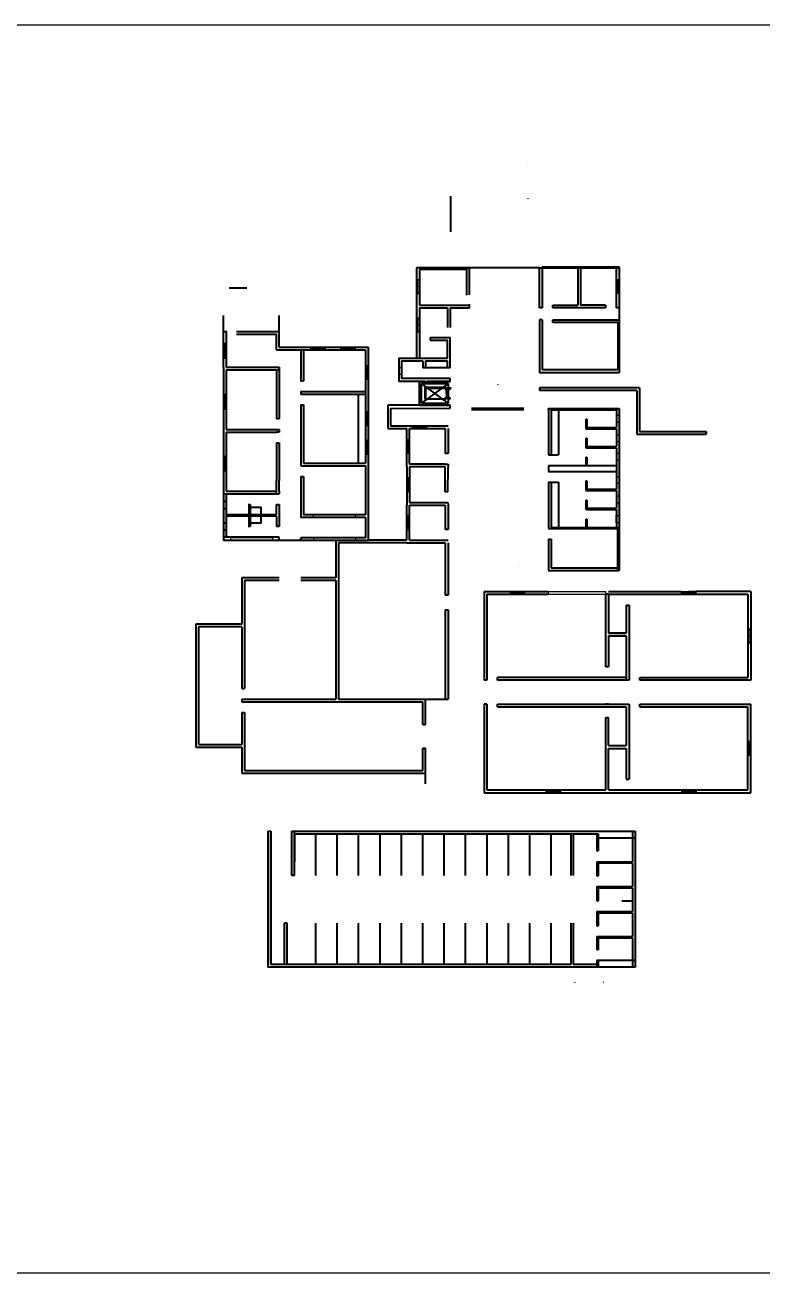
# Model space of a CAD drawing. Header units: metres. Extents: x -353 to 1688, y -477 to 135.
# Drawn here: x -46.7 to 15.3, y -305.9 to -200.9 of the extents above; entities that cross this region are included whole.
import ezdxf

# ---------------------------------------------------------------- set-up
doc = ezdxf.new("R2010")
doc.units = ezdxf.units.M
doc.header["$MEASUREMENT"] = 0
doc.layers.add('WALL', color=2, linetype='Continuous', lineweight=40)
doc.layers.add('WINDOW', color=10, linetype='Continuous')

msp = doc.modelspace()

# ---------------------------------------------------------------- linework, layer by layer
at = {"layer": 'Defpoints'}
msp.add_lwpolyline([(24.80282, -305.92207), (-49.44718, -305.92207), (-49.44718, -200.92207), (24.80282, -200.92207)], close=True, dxfattribs=at)
at = {"layer": 'WALL'}
for p, q in [((-4.37661, -212.51265), (-4.37661, -212.51265)), ((-10.86539, -215.31399), (-10.86539, -218.31399)), ((-4.37661, -215.49253), (-4.37661, -215.51265)), ((-13.72539, -221.359), (-13.72539, -224.719)), ((-3.3927, -221.359), (-13.72539, -221.359)), ((-9.49539, -221.48344), (-13.49539, -221.48344)), ((-13.49539, -221.48344), (-13.49539, -224.48344)), ((-9.49539, -223.6426), (-9.49539, -221.35344)), ((-9.26539, -223.63724), (-9.26539, -221.35344)), ((-3.39403, -224.71317), (-3.39403, -221.36952)), ((-3.3927, -221.359), (3.2973, -221.359)), ((-3.1627, -221.259), (-3.1627, -224.489)), ((-3.1627, -221.259), (3.2973, -221.259)), ((-0.1627, -221.359), (-0.1627, -224.489)), ((0.0673, -221.359), (0.0673, -224.489)), ((3.0673, -221.359), (3.0673, -224.719)), ((3.2973, -221.259), (3.2973, -230.179)), ((-27.98836, -223.06573), (-29.48151, -223.06573)), ((-13.49539, -224.48344), (-9.26539, -224.48344)), ((-9.26539, -224.719), (-9.26539, -224.40724)), ((-3.1634, -224.49004), (-3.1634, -224.72004)), ((-2.2634, -224.72004), (-2.2634, -224.49004)), ((-2.2634, -224.49004), (-0.1627, -224.49004)), ((2.1673, -224.489), (0.0673, -224.489)), ((2.1673, -224.489), (2.1673, -224.719)), ((-29.95937, -229.71565), (-29.95937, -225.36565)), ((-25.27925, -228.0306), (-25.27925, -225.36565)), ((-13.72539, -224.719), (-13.72539, -228.949)), ((-13.49539, -224.719), (-13.49539, -227.449)), ((-13.49539, -224.719), (-11.12441, -224.719)), ((-11.12441, -224.719), (-11.12441, -226.3727)), ((-10.89441, -224.719), (-9.26539, -224.719)), ((-10.89441, -224.719), (-10.89441, -226.3727)), ((-3.1634, -224.719), (-3.3927, -224.719)), ((-3.3927, -225.7197), (-3.3927, -230.179)), ((-3.16282, -225.7197), (-3.3927, -225.7197)), ((-3.16282, -225.7197), (-3.16282, -225.9497)), ((0.06632, -224.719), (-2.2634, -224.719)), ((-2.26282, -225.7197), (3.2973, -225.71897)), ((-2.26282, -225.9497), (-2.26282, -225.7197)), ((2.1673, -224.719), (0.06632, -224.719)), ((3.2973, -224.719), (3.0673, -224.719)), ((-29.95937, -226.71565), (-29.67937, -226.71565)), ((-29.72937, -226.71565), (-29.72937, -229.71565)), ((-28.87933, -226.71565), (-27.79273, -226.71565)), ((-27.79273, -226.71565), (-25.27925, -226.71565)), ((-3.16282, -225.9497), (-3.1627, -225.9497)), ((-3.1627, -225.949), (-3.1627, -229.949)), ((3.1973, -225.949), (-2.26282, -225.949)), ((3.1973, -225.949), (3.1973, -229.949)), ((-29.95937, -227.73065), (-29.72937, -227.73065)), ((-28.88395, -226.94565), (-27.79273, -226.94565)), ((-27.79273, -226.94565), (-25.50925, -226.94565)), ((-25.50925, -228.2606), (-25.50925, -226.94565)), ((-13.49539, -227.449), (-13.49539, -228.949)), ((-12.59539, -227.219), (-12.59539, -227.449)), ((-12.59539, -227.219), (-10.89441, -227.219)), ((-12.59539, -227.449), (-11.12441, -227.449)), ((-11.12441, -228.949), (-11.12441, -227.449)), ((-10.89441, -227.449), (-10.89441, -227.219)), ((-10.89441, -229.779), (-10.89441, -227.219)), ((-25.50925, -228.2606), (-18.03457, -228.2606)), ((-25.27925, -228.0306), (-23.47277, -228.0306)), ((-23.47277, -228.0306), (-17.80457, -228.0306)), ((-23.47277, -228.2606), (-23.47277, -230.91191)), ((-23.24277, -228.2606), (-23.24277, -230.8606)), ((-18.03457, -228.2606), (-18.03457, -237.77905)), ((-17.80457, -228.0306), (-17.80457, -244.29053)), ((-29.95937, -228.93065), (-29.72937, -228.93065)), ((-29.95937, -229.71565), (-29.95937, -244.01437)), ((-29.72937, -229.71565), (-27.79273, -229.71565)), ((-29.72937, -229.94565), (-25.27925, -229.94565)), ((-29.72937, -229.94565), (-29.72937, -234.94565)), ((-27.79273, -229.71565), (-25.27925, -229.71565)), ((-25.50925, -229.94565), (-25.50925, -234.04565)), ((-25.27925, -229.71565), (-25.27925, -234.04565)), ((-15.2127, -228.949), (-13.2127, -228.949)), ((-15.2127, -228.949), (-15.2127, -230.909)), ((-14.9827, -229.179), (-14.5427, -229.179)), ((-14.9827, -229.179), (-13.2127, -229.179)), ((-14.9827, -229.179), (-14.9827, -230.679)), ((-13.49539, -228.949), (-11.12441, -228.949)), ((-13.2127, -229.179), (-13.2127, -229.779)), ((-10.89441, -229.779), (-13.2127, -229.779)), ((-12.9827, -229.179), (-12.3127, -229.179)), ((-12.9827, -229.179), (-11.12441, -229.179)), ((-12.9827, -229.179), (-12.9827, -229.779)), ((-11.12441, -229.779), (-11.12441, -229.179)), ((3.1973, -229.949), (-3.1627, -229.949)), ((-23.47277, -230.8606), (-23.24277, -230.8606)), ((-13.0427, -230.909), (-15.2127, -230.909)), ((-12.0827, -230.679), (-14.9827, -230.679)), ((-13.4728, -230.91755, 0.00008), (-10.89366, -230.91755, 0.00008)), ((-13.4728, -232.91771, 0.00008), (-13.4728, -230.91755, 0.00008)), ((-10.89441, -230.679), (-12.98197, -230.679)), ((-10.89441, -230.909), (-12.8127, -230.909)), ((-10.89441, -230.909), (-10.89441, -230.679)), ((3.2973, -230.179), (-3.3927, -230.179)), ((-29.95817, -232.01377), (-29.72937, -232.01377)), ((-23.46435, -231.7606), (-18.03457, -231.7606)), ((-23.46434, -231.76187), (-23.46434, -231.9906)), ((-23.46434, -231.9906), (-18.03457, -231.9906)), ((-23.23127, -231.99625), (-23.23127, -231.9957)), ((-18.63457, -231.9906), (-18.63457, -237.77905)), ((-13.32242, -231.0905, 0.00008), (-11.06661, -231.0905, 0.00008)), ((-11.06661, -232.74476, 0.00008), (-13.32242, -231.0905, 0.00008)), ((-11.06661, -231.0905, 0.00008), (-13.32242, -232.74476, 0.00008)), ((-13.32242, -232.74476, 0.00008), (-13.32242, -231.0905, 0.00008)), ((-13.02164, -231.42887, 0.00008), (-13.02164, -232.40639, 0.00008)), ((-11.23955, -231.42887, 0.00008), (-13.02164, -231.42887, 0.00008)), ((-12.98405, -231.46647, 0.00008), (-12.98405, -232.36879, 0.00008)), ((-12.98405, -231.46647, 0.00008), (-11.27715, -231.46647, 0.00008)), ((-11.27715, -231.46647, 0.00008), (-11.27715, -231.61685, 0.00008)), ((-11.27715, -231.61685, 0.00008), (-11.20947, -231.61685, 0.00008)), ((-11.23955, -231.60934, 0.00008), (-11.23955, -231.42887, 0.00008)), ((-11.21699, -231.60934, 0.00008), (-11.23955, -231.60934, 0.00008)), ((-11.23203, -231.60182, 0.00008), (-11.23203, -231.57926, 0.00008)), ((-11.23203, -231.57926, 0.00008), (-11.17188, -231.57926, 0.00008)), ((-11.22451, -231.60182, 0.00008), (-11.23203, -231.60182, 0.00008)), ((-11.20195, -231.58678, 0.00008), (-11.22451, -231.58678, 0.00008)), ((-11.22451, -231.58678, 0.00008), (-11.22451, -231.60182, 0.00008)), ((-11.20947, -231.5943, 0.00008), (-11.21699, -231.5943, 0.00008)), ((-11.21699, -231.5943, 0.00008), (-11.21699, -231.60934, 0.00008)), ((-11.20947, -231.61685, 0.00008), (-11.20947, -231.5943, 0.00008)), ((-11.20195, -231.91387, 0.00008), (-11.20195, -231.58678, 0.00008)), ((-11.20195, -231.92139, 0.00008), (-11.20195, -232.24848, 0.00008)), ((-11.18692, -232.2936, 0.00008), (-11.18692, -231.54166, 0.00008)), ((-11.17188, -231.57926, 0.00008), (-11.17188, -231.91387, 0.00008)), ((-11.17188, -232.256, 0.00008), (-11.17188, -231.92139, 0.00008)), ((-11.08916, -231.57926, 0.00008), (-11.1418, -231.57926, 0.00008)), ((-11.1418, -231.57926, 0.00008), (-11.1418, -231.91231, 0.00008)), ((-11.1418, -232.256, 0.00008), (-11.1418, -231.92295, 0.00008)), ((-11.12676, -231.54166, 0.00008), (-11.12676, -232.2936, 0.00008)), ((-11.11172, -231.91231, 0.00008), (-11.11172, -231.58678, 0.00008)), ((-11.11172, -231.58678, 0.00008), (-11.08916, -231.58678, 0.00008)), ((-11.11172, -231.92295, 0.00008), (-11.11172, -232.24848, 0.00008)), ((-11.09668, -231.5943, 0.00008), (-11.1042, -231.5943, 0.00008)), ((-11.1042, -231.5943, 0.00008), (-11.1042, -231.60934, 0.00008)), ((-11.09668, -231.60934, 0.00008), (-11.09668, -231.5943, 0.00008)), ((-11.07412, -231.60934, 0.00008), (-11.09668, -231.60934, 0.00008)), ((-11.09668, -231.61685, 0.00008), (-11.07412, -231.61685, 0.00008)), ((-11.08916, -231.58678, 0.00008), (-11.08916, -231.60182, 0.00008)), ((-11.08916, -231.60182, 0.00008), (-11.08164, -231.60182, 0.00008)), ((-11.08916, -231.60182, 0.00008), (-11.08164, -231.60182, 0.00008)), ((-11.08164, -231.60182, 0.00008), (-11.08164, -231.58678, 0.00008)), ((-11.06661, -231.42887, 0.00008), (-11.07412, -231.42887, 0.00008)), ((-11.07412, -231.42887, 0.00008), (-11.07412, -231.60934, 0.00008)), ((-11.07412, -231.61685, 0.00008), (-11.07412, -232.2184, 0.00008)), ((-11.06661, -231.0905, 0.00008), (-11.06661, -231.45707, 0.00008)), ((-11.06661, -231.54166, 0.00008), (-11.06661, -231.42887, 0.00008)), ((-11.06661, -231.45707, 0.00008), (-10.89366, -231.45707, 0.00008)), ((-10.94139, -231.54166, 0.00008), (-11.06661, -231.54166, 0.00008)), ((-11.06661, -231.60934, 0.00008), (-11.06661, -231.54918, 0.00008)), ((-11.06661, -231.54918, 0.00008), (-10.93852, -231.54918, 0.00008)), ((-10.87461, -231.4819, 0.00008), (-10.94139, -231.54166, 0.00008)), ((-10.93852, -231.54918, 0.00008), (-10.86709, -231.48527, 0.00008)), ((-10.87124, -231.43477, 0.00008), (-10.87124, -231.51491, 0.00008)), ((-10.86327, -231.51848, 0.00008), (-10.86327, -231.43477, 0.00008)), ((-6.8727, -231.19881), (-6.8727, -231.179)), ((-3.3927, -231.449), (-3.3927, -231.679)), ((5.0273, -231.449), (-3.3927, -231.449)), ((4.7973, -231.679), (-3.3927, -231.679)), ((4.7973, -231.679), (4.7973, -233.479)), ((5.0273, -231.449), (5.0273, -233.479)), ((-23.47278, -232.8906), (-23.47277, -238.00905)), ((-23.46434, -232.8906), (-23.24278, -232.8906)), ((-23.46127, -232.8957), (-23.36126, -232.8957)), ((-23.24278, -232.8906), (-23.24277, -237.77905)), ((-23.24278, -232.8957), (-23.23127, -232.8957)), ((-13.0427, -232.909), (-16.1427, -232.909)), ((-16.1427, -232.909), (-16.1427, -234.869)), ((-13.4728, -232.91771, 0.00008), (-10.89366, -232.91771, 0.00008)), ((-13.32242, -232.74476, 0.00008), (-11.06661, -232.74476, 0.00008)), ((-11.23955, -232.40639, 0.00008), (-13.02164, -232.40639, 0.00008)), ((-12.98405, -232.36879, 0.00008), (-11.27715, -232.36879, 0.00008)), ((-10.89441, -232.909), (-12.8127, -232.909)), ((-11.27715, -232.36879, 0.00008), (-11.27715, -232.2184, 0.00008)), ((-11.27715, -232.2184, 0.00008), (-11.20947, -232.2184, 0.00008)), ((-11.21699, -232.22592, 0.00008), (-11.23955, -232.22592, 0.00008)), ((-11.23955, -232.22592, 0.00008), (-11.23955, -232.40639, 0.00008)), ((-11.22451, -232.23344, 0.00008), (-11.23203, -232.23344, 0.00008)), ((-11.23203, -232.23344, 0.00008), (-11.23203, -232.256, 0.00008)), ((-11.23203, -232.256, 0.00008), (-11.17188, -232.256, 0.00008)), ((-11.22451, -232.24848, 0.00008), (-11.22451, -232.23344, 0.00008)), ((-11.20195, -232.24848, 0.00008), (-11.22451, -232.24848, 0.00008)), ((-11.21699, -232.24096, 0.00008), (-11.21699, -232.22592, 0.00008)), ((-11.20947, -232.24096, 0.00008), (-11.21699, -232.24096, 0.00008)), ((-11.20947, -232.2184, 0.00008), (-11.20947, -232.24096, 0.00008)), ((-11.08916, -232.256, 0.00008), (-11.1418, -232.256, 0.00008)), ((-11.11172, -232.24848, 0.00008), (-11.08916, -232.24848, 0.00008)), ((-11.1042, -232.24096, 0.00008), (-11.1042, -232.22592, 0.00008)), ((-11.09668, -232.24096, 0.00008), (-11.1042, -232.24096, 0.00008)), ((-11.09668, -232.2184, 0.00008), (-11.07412, -232.2184, 0.00008)), ((-11.09668, -232.22592, 0.00008), (-11.09668, -232.24096, 0.00008)), ((-11.07412, -232.22592, 0.00008), (-11.09668, -232.22592, 0.00008)), ((-11.08916, -232.23344, 0.00008), (-11.08164, -232.23344, 0.00008)), ((-11.08916, -232.24848, 0.00008), (-11.08916, -232.23344, 0.00008)), ((-11.08916, -232.23344, 0.00008), (-11.08164, -232.23344, 0.00008)), ((-11.08164, -232.23344, 0.00008), (-11.08164, -232.24848, 0.00008)), ((-11.07412, -232.40639, 0.00008), (-11.07412, -232.22592, 0.00008)), ((-11.06661, -232.40639, 0.00008), (-11.07412, -232.40639, 0.00008)), ((-11.06661, -232.22592, 0.00008), (-11.06661, -232.28608, 0.00008)), ((-11.06661, -232.28608, 0.00008), (-10.93852, -232.28608, 0.00008)), ((-11.06661, -232.2936, 0.00008), (-11.06661, -232.40639, 0.00008)), ((-10.94139, -232.2936, 0.00008), (-11.06661, -232.2936, 0.00008)), ((-11.06661, -232.37819, 0.00008), (-11.06661, -232.74476, 0.00008)), ((-11.06661, -232.37819, 0.00008), (-10.89366, -232.37819, 0.00008)), ((-10.87461, -232.35336, 0.00008), (-10.94139, -232.2936, 0.00008)), ((-10.93852, -232.28608, 0.00008), (-10.86709, -232.34999, 0.00008)), ((-10.89441, -233.159), (-10.89441, -232.909)), ((-29.95817, -233.21377), (-29.72817, -233.21377)), ((-25.27925, -234.04565), (-25.50925, -234.04565)), ((-15.91573, -233.179), (-10.89441, -233.15822)), ((-15.9127, -233.179), (-15.9127, -234.639)), ((-4.70017, -233.18714), (-9.10017, -233.18714)), ((-4.70017, -233.28714), (-9.10017, -233.28714)), ((-2.63302, -233.18714), (3.29698, -233.18714)), ((-2.63302, -233.28714), (-2.63302, -233.18714)), ((-2.63302, -233.28714), (-2.63302, -237.08714)), ((-2.40302, -233.28714), (0.49698, -233.28714)), ((-2.40302, -233.28714), (-2.40302, -237.08714)), ((-1.80302, -233.28714), (-1.80302, -237.08714)), ((0.49698, -233.28714), (3.09698, -233.28714)), ((0.49698, -234.08714), (0.59698, -234.08714)), ((0.49698, -234.08714), (0.49698, -234.88714)), ((0.59698, -234.08714), (0.59698, -234.78714)), ((3.09698, -233.28714), (3.09698, -234.78714)), ((3.29698, -233.18714), (3.29698, -238.77066)), ((4.7973, -233.479), (4.7973, -235.35193)), ((5.0273, -233.479), (5.0273, -235.12193)), ((-29.72937, -234.94565), (-25.50925, -234.94565)), ((-29.72937, -235.17565), (-25.50925, -235.17565)), ((-29.72937, -235.17565), (-29.72937, -240.13346)), ((-25.50925, -234.94565), (-25.27925, -234.94565)), ((-25.27827, -235.17596), (-25.50827, -235.17596)), ((-25.27925, -234.94565), (-25.27925, -235.17596)), ((-18.03457, -235.12862), (-18.03457, -237.77905)), ((-16.1427, -234.869), (-14.5427, -234.869)), ((-15.9127, -234.639), (-11.0827, -234.639)), ((-14.5427, -238.099), (-14.5427, -234.869)), ((-14.3127, -234.869), (-11.3127, -234.869)), ((-14.3127, -237.869), (-14.3127, -234.869)), ((-11.3127, -234.869), (-11.31248, -236.96919)), ((-11.0827, -234.869), (-11.0827, -236.96919)), ((0.49698, -234.88714), (3.09698, -234.88714)), ((0.59698, -234.78714), (3.09698, -234.78714)), ((3.09698, -234.88714), (3.09698, -236.38714)), ((5.0273, -235.12193), (10.6273, -235.12193)), ((10.6273, -235.12193), (10.6273, -235.35193)), ((-25.50827, -236.07596), (-25.50871, -239.23391)), ((-25.50827, -236.07596), (-25.27827, -236.07596)), ((-25.27925, -236.07596), (-25.27925, -239.23391)), ((0.49698, -235.68714), (0.59698, -235.68714)), ((0.49698, -235.68714), (0.49698, -236.48714)), ((0.59698, -235.68714), (0.59698, -236.38714)), ((4.7973, -235.35193), (10.6273, -235.35193)), ((-29.95937, -237.21596), (-29.72937, -237.21596)), ((-11.08248, -236.96919), (-11.31248, -236.96919)), ((-2.63302, -237.08714), (-1.80302, -237.08714)), ((0.49698, -236.48714), (3.09698, -236.48714)), ((0.49698, -237.28714), (0.59698, -237.28714)), ((0.49698, -237.28714), (0.49698, -237.98714)), ((0.59698, -236.38714), (3.09698, -236.38714)), ((0.59698, -237.28714), (0.59698, -237.98714)), ((3.09698, -236.48714), (3.09698, -238.77066)), ((-23.47277, -238.00905), (-18.03457, -238.00905)), ((-23.24277, -237.77905), (-18.03457, -237.77905)), ((-23.24277, -238.0096), (-23.24277, -238.00905)), ((-18.03457, -237.98206), (-18.03457, -242.14277)), ((-14.5427, -238.099), (-14.5427, -241.329)), ((-11.3127, -237.869), (-14.3127, -237.869)), ((-11.3127, -238.099), (-14.3127, -238.099)), ((-14.3127, -238.099), (-14.3127, -241.099)), ((-11.3127, -240.19911), (-11.3127, -238.099)), ((-11.31248, -237.86919), (-11.08248, -237.86919)), ((-11.08579, -240.19911), (-11.0827, -238.099)), ((-11.0827, -237.86919), (-11.0827, -238.099)), ((-2.63302, -237.98714), (3.09698, -237.98714)), ((-2.63302, -237.98714), (-2.63302, -238.48714)), ((-29.95937, -238.41596), (-29.72937, -238.41596)), ((-25.50939, -240.36346), (-25.50871, -239.23391)), ((-25.27925, -240.13391), (-25.27925, -239.23391)), ((-23.47277, -238.90905), (-23.47277, -242.37277)), ((-23.47277, -238.90905), (-23.24277, -238.90905)), ((-23.47277, -238.90905), (-23.37277, -238.90905)), ((-23.24277, -238.90905), (-23.24277, -242.14277)), ((-2.63302, -238.48714), (3.09698, -238.48714)), ((-2.63302, -239.38714), (-1.80302, -239.38714)), ((-2.63302, -239.38714), (-2.63302, -243.28714)), ((-2.40302, -239.38714), (-2.40302, -243.18714)), ((-2.40302, -239.38714), (-2.40302, -243.18714)), ((-1.80302, -239.38714), (-1.80302, -243.18714)), ((0.49698, -239.28714), (0.59698, -239.28714)), ((0.49698, -239.28714), (0.49698, -240.08714)), ((0.59698, -239.28714), (0.59698, -239.98714)), ((3.09698, -238.48714), (3.09698, -239.98714)), ((3.29698, -238.48714), (3.29698, -241.83)), ((-29.95937, -240.36346), (-25.27925, -240.36346)), ((-29.72937, -240.13346), (-25.50925, -240.13346)), ((-29.72937, -240.36346), (-29.72937, -244.01437)), ((-25.27925, -240.13391), (-25.27925, -240.36346)), ((-11.08579, -240.19911), (-11.31579, -240.19911)), ((0.49698, -240.08714), (3.09698, -240.08714)), ((0.59698, -239.98714), (3.09698, -239.98714)), ((3.09698, -240.08714), (3.09698, -241.58714)), ((-29.95937, -240.99237), (-29.72937, -240.99237)), ((-27.82937, -241.2172), (-27.82937, -243.16428)), ((-27.82937, -241.26346), (-27.72937, -241.26346)), ((-27.82937, -241.26346), (-27.72937, -241.26346)), ((-27.72937, -241.26346), (-27.72937, -242.11437)), ((-27.72885, -241.49797), (-26.80124, -241.49797)), ((-26.80124, -242.11437), (-26.80124, -241.49797)), ((-25.51045, -242.11437), (-25.50994, -241.26346)), ((-25.50994, -241.26346), (-25.27925, -241.26346)), ((-25.27925, -241.26346), (-25.27925, -242.26437)), ((-14.5427, -244.26017), (-14.5427, -241.329)), ((-14.3127, -241.099), (-11.3127, -241.099)), ((-14.3127, -241.329), (-11.3127, -241.329)), ((-14.3127, -244.26017), (-14.3127, -241.329)), ((-11.31579, -241.099), (-11.31579, -241.09911)), ((-11.31579, -241.09911), (-11.08579, -241.09911)), ((-11.3127, -241.329), (-11.3127, -243.35965)), ((-11.08579, -241.09911), (-11.0827, -241.329)), ((-11.0827, -241.329), (-11.08367, -243.35965)), ((0.49698, -240.88714), (0.49698, -241.68714)), ((0.49698, -240.88814), (0.59698, -240.88814)), ((0.59698, -240.88714), (0.59698, -241.58714)), ((-29.95937, -241.59237), (-29.72937, -241.59237)), ((-29.72937, -242.11437), (-27.82937, -242.11437)), ((-29.72937, -242.21437), (-27.82937, -242.21437)), ((-27.72937, -242.11437), (-27.72937, -243.11437)), ((-27.72937, -242.11437), (-25.51045, -242.11437)), ((-27.72937, -242.21437), (-25.51051, -242.21437)), ((-26.80136, -242.8291), (-26.80136, -242.21437)), ((-25.51054, -242.26437), (-25.51051, -242.21437)), ((-25.51054, -242.26437), (-25.51054, -243.11437)), ((-25.27925, -242.16437), (-25.27925, -242.26437)), ((-25.27925, -242.26437), (-25.27925, -243.11437)), ((-18.03457, -242.37277), (-23.47277, -242.37277)), ((-18.03457, -242.14277), (-23.24277, -242.14277)), ((-18.03457, -242.37161), (-18.03457, -244.06053)), ((0.59698, -241.68714), (0.49698, -241.68714)), ((0.49698, -242.48714), (0.59698, -242.48714)), ((0.49698, -242.48714), (0.49698, -243.18714)), ((0.59698, -241.58714), (3.09698, -241.58714)), ((0.59698, -241.68714), (3.09698, -241.68714)), ((0.59698, -242.48714), (0.59698, -243.18714)), ((3.06698, -242.1511), (3.06698, -242.80352)), ((3.09698, -241.68714), (3.09698, -241.83)), ((3.09698, -241.83), (3.09698, -241.68714)), ((3.09698, -241.68714), (3.09698, -243.18714)), ((3.29698, -241.58714), (3.29698, -246.82165)), ((-29.95937, -242.80541), (-29.72937, -242.80541)), ((-29.95937, -243.40541), (-29.72892, -243.40541)), ((-27.72937, -243.11437), (-27.82937, -243.11437)), ((-27.72027, -243.11437), (-27.82937, -243.11437)), ((-26.80136, -242.8291), (-27.72937, -242.8291)), ((-25.27925, -243.11437), (-25.51054, -243.11437)), ((-11.08367, -243.35965), (-11.31367, -243.35965)), ((-2.63302, -243.28714), (3.29698, -243.28714)), ((-2.40302, -243.18714), (0.49698, -243.18714)), ((0.59698, -243.18714), (3.29698, -243.18714)), ((3.16698, -243.28714), (3.16698, -246.82165)), ((3.16698, -243.28714), (3.16698, -246.82165)), ((-29.95937, -244.01437), (-29.95937, -244.29053)), ((-25.27925, -244.01437), (-29.95937, -244.01437)), ((-25.27925, -244.29053), (-29.95937, -244.29053)), ((-25.27925, -244.29053), (-25.27925, -244.01437)), ((-23.47277, -244.29053), (-25.27925, -244.29053)), ((-18.03457, -244.06053), (-23.47277, -244.06053)), ((-23.47277, -244.29053), (-23.47277, -244.06053)), ((-23.47277, -244.06053), (-23.47277, -244.29053)), ((-17.80457, -244.29053), (-23.47277, -244.29053)), ((-20.51534, -244.29357), (-20.51534, -247.44307)), ((-20.28534, -244.49017), (-20.28534, -257.6315)), ((-14.5427, -244.49017), (-20.28534, -244.49017)), ((-14.5427, -244.26017), (-17.80457, -244.26017)), ((-14.5427, -244.49017), (-11.3127, -244.49017)), ((-14.3127, -244.26017), (-11.3127, -244.26017)), ((-11.31367, -244.25965), (-11.08367, -244.25965)), ((-11.3127, -244.49017), (-11.3127, -248.90408)), ((-11.0827, -244.49017), (-11.0827, -248.90408)), ((-2.63302, -244.18714), (-2.40302, -244.18714)), ((-2.63302, -244.18714), (-2.63302, -246.82165)), ((-2.40302, -244.18714), (-2.40302, -246.59165)), ((-5.07192, -246.60745), (-5.07192, -246.59165)), ((-2.6627, -246.59165), (-2.63302, -246.59165)), ((-2.40302, -246.59165), (3.16698, -246.59165)), ((3.29698, -246.59165), (3.2973, -246.59165)), ((-25.27925, -247.44307), (-28.42658, -247.44307)), ((-28.42658, -247.44307), (-28.42658, -251.3226)), ((-25.27925, -247.67307), (-28.19658, -247.67307)), ((-28.19658, -247.67307), (-28.19658, -256.7315)), ((-20.51534, -247.44307), (-23.47277, -247.44307)), ((-20.51534, -247.67307), (-23.47277, -247.67307)), ((-20.51534, -247.67307), (-23.47277, -247.67307)), ((-20.51534, -247.67307), (-20.51534, -248.78698)), ((-20.51534, -247.67307), (-20.51534, -257.6315)), ((-2.6627, -246.82165), (3.2973, -246.82165)), ((-8.05192, -248.59165), (-8.05192, -256.05165)), ((-8.05192, -248.59165), (-2.6627, -248.59165)), ((-7.82192, -248.82165), (-2.6627, -248.82165)), ((-7.82192, -248.82165), (-7.82192, -255.82165)), ((2.17808, -254.92165), (2.17808, -248.82165)), ((2.40808, -248.82165), (2.17808, -248.82165)), ((2.40808, -248.59165), (4.13808, -248.59165)), ((2.40808, -248.82165), (3.90808, -248.82165)), ((2.40808, -248.82165), (14.13808, -248.82165)), ((2.40808, -248.82165), (2.40808, -252.09165)), ((4.13808, -248.59165), (8.54389, -248.59165)), ((14.38469, -248.59165), (9.74389, -248.59074)), ((14.13808, -248.82165), (14.13808, -255.82165)), ((14.36808, -248.59165), (14.36808, -256.05165)), ((-11.0827, -248.90408), (-11.3127, -248.90408)), ((3.90808, -249.72165), (4.13808, -249.72165)), ((3.90808, -249.72165), (3.90808, -252.09165)), ((4.13808, -249.72165), (4.13808, -255.82165)), ((-11.3127, -250.12165), (-11.3127, -257.6315)), ((-11.3127, -250.12165), (-11.0827, -250.12165)), ((-11.0827, -250.12165), (-11.0827, -256.05165)), ((-28.42658, -251.3226), (-32.28685, -251.3226)), ((-32.28685, -251.3226), (-32.28685, -261.67473)), ((-28.42658, -251.5526), (-32.05685, -251.5526)), ((-32.05685, -251.5526), (-32.05685, -261.44473)), ((-28.42658, -251.5526), (-28.42658, -256.7315)), ((3.90808, -252.09165), (2.40808, -252.09165)), ((2.40808, -252.32165), (2.40808, -254.92165)), ((2.40808, -252.32165), (3.90808, -252.32165)), ((3.90808, -252.32165), (2.40808, -252.32165)), ((3.90808, -252.32165), (3.90808, -256.05165)), ((2.40808, -254.92165), (2.17808, -254.92165)), ((-11.0827, -256.05165), (-11.0827, -257.6315)), ((-7.82192, -256.05165), (-8.05192, -256.05165)), ((-7.82192, -255.82165), (-7.82192, -256.05165)), ((3.90808, -255.82165), (-6.92192, -255.82165)), ((-6.92192, -256.05165), (-6.92192, -255.82165)), ((3.90808, -256.05165), (-6.92192, -256.05165)), ((4.13808, -256.05165), (3.90808, -256.05165)), ((4.138, -255.82174), (4.138, -256.05174)), ((5.038, -255.82174), (14.13808, -255.82165)), ((5.038, -256.05174), (5.038, -255.82174)), ((14.36808, -256.05165), (5.038, -256.05165)), ((-28.42658, -256.7315), (-28.19658, -256.7315)), ((-28.42658, -257.6315), (-20.51534, -257.6315)), ((-28.42407, -257.6315), (-28.42407, -257.8615)), ((-28.42407, -257.8615), (-13.19407, -257.8615)), ((-20.28534, -257.6315), (-12.96407, -257.6315)), ((-13.19407, -259.7615), (-13.19407, -257.8615)), ((-12.96407, -259.7615), (-12.96407, -257.6315)), ((-12.96407, -257.6315), (-11.0827, -257.6315)), ((-8.05192, -258.05165), (-8.05192, -265.51165)), ((-7.82186, -258.05236), (-8.05192, -258.05236)), ((-7.82192, -258.28165), (-7.82192, -265.28165)), ((-7.82186, -258.05236), (-7.82186, -258.28236)), ((-6.92186, -258.05165), (3.90492, -258.05165)), ((-6.92186, -258.05165), (2.17808, -258.05165)), ((-6.92186, -258.28236), (-6.92186, -258.05236)), ((-6.92186, -258.28165), (2.17808, -258.28165)), ((-6.92186, -258.28165), (3.90492, -258.28165)), ((2.40808, -258.05165), (2.17808, -258.05165)), ((3.90492, -258.05373), (4.13492, -258.05373)), ((3.90492, -258.28165), (3.90492, -261.55373)), ((3.90808, -258.05277), (3.90808, -258.05373)), ((4.13492, -258.05373), (4.13492, -264.38165)), ((4.138, -258.05294), (4.138, -258.28294)), ((4.138, -258.28294), (4.13808, -258.28294)), ((4.13808, -258.28165), (4.13808, -261.55165)), ((5.038, -258.05294), (14.36808, -258.05165)), ((5.038, -258.28294), (5.038, -258.05294)), ((5.038, -258.28165), (14.13808, -258.28165)), ((14.13808, -265.28165), (14.13808, -258.28165)), ((14.36808, -265.51165), (14.36808, -258.05165)), ((-28.42407, -258.7615), (-28.19407, -258.7615)), ((-28.42407, -258.7615), (-28.42407, -261.44473)), ((-28.19407, -258.7615), (-28.19407, -263.64513)), ((2.17808, -259.18165), (2.40808, -259.18165)), ((2.17808, -265.28165), (2.17808, -259.18165)), ((2.40808, -261.55165), (2.40808, -259.18165)), ((-28.19658, -259.7615), (-28.19407, -259.7615)), ((-13.19407, -259.7615), (-12.96407, -259.7615)), ((-32.05685, -261.44473), (-28.42407, -261.44473)), ((-28.19658, -260.7615), (-28.19407, -260.7615)), ((-32.28685, -261.67473), (-28.42407, -261.67473)), ((-28.42407, -261.67473), (-28.42407, -263.87513)), ((-13.19407, -261.7615), (-12.96407, -261.7615)), ((-13.19407, -263.64513), (-13.19407, -261.7615)), ((-12.96407, -264.77513), (-12.96407, -261.7615)), ((2.40808, -261.55165), (3.90492, -261.55165)), ((2.40808, -265.28165), (2.40808, -261.78165)), ((2.40808, -261.78165), (3.90492, -261.78165)), ((3.90808, -261.55373), (3.90492, -261.55373)), ((3.90492, -261.78165), (3.90492, -264.38165)), ((4.13492, -261.55165), (4.13808, -261.55165)), ((-28.42407, -263.87513), (-12.96407, -263.87513)), ((-28.19407, -263.64513), (-13.19407, -263.64513)), ((3.90492, -264.15165), (3.90808, -264.15165)), ((3.90492, -264.38165), (4.13492, -264.38165)), ((-8.05192, -265.51165), (2.17808, -265.51165)), ((-7.82192, -265.28165), (2.17808, -265.28165)), ((-1.62192, -265.51165), (14.36808, -265.51165)), ((2.40808, -265.28165), (14.13808, -265.28165)), ((2.40808, -265.28165), (3.90808, -265.28165)), ((2.40808, -265.51165), (3.90808, -265.51165)), ((-26.224, -268.74253), (-25.994, -268.74253)), ((-26.224, -268.74253), (-26.224, -280.20253)), ((-25.994, -268.74253), (-25.994, -279.97253)), ((-24.23091, -268.7357), (-0.37091, -268.7357)), ((-24.23091, -272.49021), (-24.23091, -268.7357)), ((-24.00091, -272.49021), (-24.00091, -268.7357)), ((-0.37091, -268.7357), (1.42909, -268.7357)), ((1.42909, -268.7357), (4.65909, -268.7357)), ((4.42909, -268.7357), (4.42909, -271.3157)), ((4.65909, -268.7357), (4.65909, -280.20253)), ((-25.994, -279.97253), (-25.994, -268.97253)), ((-24.00091, -268.9657), (-24.00091, -271.33593)), ((-24.00091, -268.9657), (-0.764, -268.9657)), ((-22.20091, -272.49021), (-22.20091, -268.9657)), ((-20.40091, -272.49021), (-20.40091, -268.9657)), ((-18.60091, -272.49021), (-18.60091, -268.9657)), ((-16.80091, -272.49021), (-16.80091, -268.9657)), ((-16.80091, -272.49021), (-16.80091, -268.9657)), ((-15.00091, -272.49021), (-15.00091, -268.9657)), ((-13.50091, -268.9657), (-13.50091, -268.9657)), ((-13.50091, -268.9657), (-13.50091, -268.9657)), ((-13.50091, -268.9657), (-13.50091, -268.9657)), ((-13.50091, -268.9657), (-13.50091, -268.9657)), ((-13.20091, -272.49021), (-13.20091, -268.9657)), ((-11.40091, -272.49021), (-11.40091, -268.9657)), ((-9.60091, -272.49021), (-9.60091, -268.9657)), ((-7.80091, -272.49021), (-7.80091, -268.9657)), ((-7.794, -268.97253), (-5.764, -268.97253)), ((-6.00091, -272.49021), (-6.00091, -268.9657)), ((-4.20091, -272.49021), (-4.20091, -268.9657)), ((-2.40091, -272.49021), (-2.40091, -268.9657)), ((-0.764, -268.9657), (-0.764, -272.49021)), ((-0.764, -268.9657), (1.52909, -268.9657)), ((-0.564, -268.9657), (-0.564, -272.49021)), ((1.42909, -268.9657), (1.42909, -270.4157)), ((1.42909, -269.3157), (4.65909, -269.3157)), ((1.52909, -268.9657), (1.52909, -270.4157)), ((1.42909, -270.4157), (1.52909, -270.4157)), ((1.42909, -271.3157), (4.42909, -271.3157)), ((1.42909, -271.3157), (1.42909, -272.5157)), ((1.42909, -271.4157), (4.42909, -271.4157)), ((1.52909, -271.3157), (1.52909, -272.5157)), ((4.42909, -271.4157), (4.42909, -273.4157)), ((-24.00091, -272.49021), (-24.23091, -272.49021)), ((-24.00091, -272.49021), (-24.00091, -272.49021)), ((1.42909, -272.5157), (1.52909, -272.5157)), ((1.42909, -273.4157), (4.42909, -273.4157)), ((1.42909, -273.4157), (1.42909, -274.6157)), ((1.42909, -273.5157), (4.42909, -273.5157)), ((1.52909, -273.4157), (1.52909, -274.6157)), ((4.42909, -273.5157), (4.42909, -275.5157)), ((1.42909, -274.6157), (1.52909, -274.6157)), ((3.52107, -274.6157), (4.42909, -274.6157)), ((1.42909, -275.5157), (4.42909, -275.5157)), ((1.42909, -275.5157), (1.42909, -276.7157)), ((1.42909, -275.6157), (4.42909, -275.6157)), ((1.52909, -275.5157), (1.52909, -276.7157)), ((4.42909, -275.6157), (4.42909, -277.6157)), ((-24.83091, -279.9657), (-24.83091, -276.49021)), ((-24.60091, -276.49021), (-24.83091, -276.49021)), ((-24.60091, -279.9657), (-24.60091, -276.49021)), ((-22.20091, -279.9657), (-22.20091, -276.49021)), ((-20.40091, -279.9657), (-20.40091, -276.49021)), ((-18.60091, -279.9657), (-18.60091, -276.49021)), ((-16.80091, -279.9657), (-16.80091, -276.49021)), ((-15.00091, -279.9657), (-15.00091, -276.49021)), ((-13.20091, -279.9657), (-13.20091, -276.49021)), ((-11.40091, -279.9657), (-11.40091, -276.49021)), ((-9.60091, -279.9657), (-9.60091, -276.49021)), ((-7.80091, -279.9657), (-7.80091, -276.49021)), ((-6.00091, -279.9657), (-6.00091, -276.49021)), ((-4.20091, -279.9657), (-4.20091, -276.49021)), ((-2.40091, -279.9657), (-2.40091, -276.49021)), ((-0.764, -276.49021), (-0.764, -279.9657)), ((-0.564, -276.49021), (-0.564, -279.9657)), ((1.42909, -276.7157), (1.52909, -276.7157)), ((1.42909, -277.6157), (4.42909, -277.6157)), ((1.42909, -277.6157), (1.42909, -278.72253)), ((1.42909, -277.7157), (4.42909, -277.7157)), ((1.52909, -277.6157), (1.52909, -278.72253)), ((4.42909, -277.7157), (4.42909, -280.20253)), ((1.52909, -278.72253), (1.42909, -278.72253)), ((4.65909, -280.20253), (-26.224, -280.20253)), ((-2.40091, -279.9657), (-25.994, -279.9657)), ((-0.994, -279.97253), (-4.494, -279.97253)), ((-0.764, -279.9657), (-0.994, -279.9657)), ((1.52909, -279.9657), (-0.564, -279.9657)), ((4.65909, -279.62253), (1.42909, -279.62253)), ((1.42909, -279.62253), (1.42909, -280.20253)), ((1.52909, -279.62253), (1.52909, -280.20253)), ((-0.43558, -281.46036), (-0.43558, -281.46719)), ((1.98751, -281.46719), (1.96624, -281.46719))]:
    msp.add_line(p, q, dxfattribs=at)
at = {"layer": 'WINDOW'}
for p, q in [((-13.72539, -223.53274), (-13.72539, -222.33274)), ((-13.72539, -222.33274), (-13.49539, -222.33274)), ((-13.72539, -222.38274), (-13.49539, -222.38274)), ((-13.61039, -223.48274), (-13.61039, -222.38274)), ((-13.49539, -222.33274), (-13.49539, -223.53274)), ((3.0673, -223.524), (3.0673, -222.324)), ((3.0673, -222.324), (3.2973, -222.324)), ((3.0673, -222.374), (3.2973, -222.374)), ((3.1823, -223.474), (3.1823, -222.374)), ((3.2973, -222.324), (3.2973, -223.524)), ((-13.49539, -222.93274), (-13.72539, -222.93274)), ((-13.49539, -223.48274), (-13.72539, -223.48274)), ((-13.49539, -223.53274), (-13.72539, -223.53274)), ((-13.49539, -223.53274), (-13.49539, -222.93274)), ((-0.1627, -222.924), (-0.1627, -222.924)), ((3.2973, -222.924), (3.0673, -222.924)), ((3.2973, -223.474), (3.0673, -223.474)), ((3.2973, -223.524), (3.0673, -223.524)), ((3.2973, -223.524), (3.2973, -222.924)), ((-13.72539, -226.76069), (-13.72539, -225.56069)), ((-13.72539, -225.56069), (-13.49539, -225.56069)), ((-13.72539, -225.61069), (-13.49539, -225.61069)), ((-13.61039, -226.71069), (-13.61039, -225.61069)), ((-13.49539, -225.56069), (-13.49539, -226.76069)), ((-13.49539, -226.16069), (-13.72539, -226.16069)), ((-13.49539, -226.71069), (-13.72539, -226.71069)), ((-13.49539, -226.76069), (-13.72539, -226.76069)), ((-13.49539, -226.76069), (-13.49539, -226.16069)), ((-29.95937, -228.93065), (-29.95937, -227.73065)), ((-29.95937, -227.73065), (-29.72937, -227.73065)), ((-29.95937, -227.78065), (-29.72937, -227.78065)), ((-29.84437, -228.88065), (-29.84437, -227.78065)), ((-29.72937, -227.73065), (-29.72937, -228.93065)), ((-11.23708, -227.219), (-11.23708, -227.21994)), ((-29.72937, -228.33065), (-29.95937, -228.33065)), ((-29.72937, -228.88065), (-29.95937, -228.88065)), ((-29.72937, -228.93065), (-29.72937, -228.33065)), ((-22.61321, -228.2606), (-22.61321, -228.0306)), ((-22.61321, -228.0306), (-21.41321, -228.0306)), ((-21.41321, -228.2606), (-22.61321, -228.2606)), ((-22.56321, -228.2606), (-22.56321, -228.0306)), ((-21.46321, -228.1456), (-22.56321, -228.1456)), ((-22.01321, -228.0306), (-22.01321, -228.2606)), ((-21.46321, -228.0306), (-21.46321, -228.2606)), ((-21.41321, -228.0306), (-21.41321, -228.2606)), ((-20.08915, -228.2606), (-20.08915, -228.0306)), ((-20.08915, -228.0306), (-18.88915, -228.0306)), ((-18.88915, -228.2606), (-20.08915, -228.2606)), ((-20.03915, -228.2606), (-20.03915, -228.0306)), ((-18.93915, -228.1456), (-20.03915, -228.1456)), ((-19.48915, -228.0306), (-19.48915, -228.2606)), ((-18.93915, -228.0306), (-18.93915, -228.2606)), ((-18.88915, -228.0306), (-18.88915, -228.2606)), ((-29.72937, -228.93065), (-29.95937, -228.93065)), ((-18.03457, -230.7606), (-18.03457, -229.5606)), ((-18.03457, -229.5606), (-17.80457, -229.5606)), ((-18.03457, -229.6106), (-17.80457, -229.6106)), ((-17.91957, -230.7106), (-17.91957, -229.6106)), ((-17.80457, -229.5606), (-17.80457, -230.7606)), ((-15.20771, -230.33253, 0.00011), (-15.20771, -229.73253, 0.00011)), ((-15.20771, -229.73253, 0.00011), (-14.97771, -229.73253, 0.00011)), ((-14.97771, -229.73253, 0.00011), (-14.97771, -230.33253, 0.00011)), ((-17.80457, -230.1606), (-18.03457, -230.1606)), ((-17.80457, -230.7106), (-18.03457, -230.7106)), ((-17.80457, -230.7606), (-18.03457, -230.7606)), ((-17.80457, -230.7606), (-17.80457, -230.1606)), ((-14.97771, -230.33253, 0.00011), (-15.20771, -230.33253, 0.00011)), ((-29.95817, -233.21377), (-29.95817, -232.01377)), ((-29.95817, -232.01377), (-29.72817, -232.01377)), ((-29.72817, -232.01377), (-29.72817, -233.21377)), ((-29.95817, -232.06377), (-29.72817, -232.06377)), ((-29.72817, -232.61377), (-29.95817, -232.61377)), ((-29.84317, -233.16377), (-29.84317, -232.06377)), ((-29.72817, -233.21377), (-29.72817, -232.61377)), ((-29.72817, -233.16377), (-29.95817, -233.16377)), ((-29.72817, -233.21377), (-29.95817, -233.21377)), ((-18.03354, -234.65331), (-18.03354, -233.45331)), ((-18.03354, -233.45331), (-17.80354, -233.45331)), ((-18.03354, -233.50331), (-17.80354, -233.50331)), ((-17.70276, -234.05331), (-18.03354, -234.05331)), ((-17.91854, -234.60331), (-17.91854, -233.50331)), ((-17.80354, -233.45331), (-17.80354, -234.65331)), ((-17.80354, -234.65331), (-17.80354, -234.05331)), ((3.09435, -234.36282), (3.09435, -233.76282)), ((3.09435, -233.76282), (3.32435, -233.76282)), ((3.32435, -233.76282), (3.32435, -234.36282)), ((-17.80354, -234.60331), (-18.03354, -234.60331)), ((-17.80354, -234.65331), (-18.03354, -234.65331)), ((-14.0977, -234.869), (-14.0977, -234.639)), ((-14.0977, -234.639), (-12.8977, -234.639)), ((-12.8977, -234.869), (-14.0977, -234.869)), ((-14.0477, -234.869), (-14.0477, -234.639)), ((-12.9477, -234.754), (-14.0477, -234.754)), ((-12.8977, -234.639), (-13.4977, -234.639)), ((-13.4977, -234.639), (-13.4977, -234.869)), ((-12.9477, -234.639), (-12.9477, -234.869)), ((-12.8977, -234.639), (-12.8977, -234.869)), ((3.32435, -234.36282), (3.09435, -234.36282)), ((-18.03457, -237.04539), (-18.03457, -235.84539)), ((-18.03457, -235.84539), (-17.80457, -235.84539)), ((-18.03457, -235.89539), (-17.80457, -235.89539)), ((-17.91957, -236.99539), (-17.91957, -235.89539)), ((-17.80457, -235.84539), (-17.80457, -237.04539)), ((-14.54635, -236.969), (-14.54635, -235.769)), ((-14.54635, -235.769), (-14.31635, -235.769)), ((-14.54635, -235.769), (-14.54635, -236.369)), ((-14.54635, -235.819), (-14.31635, -235.819)), ((-14.43135, -235.819), (-14.43135, -236.919)), ((-14.31635, -235.769), (-14.31635, -236.969)), ((3.09187, -235.99667), (3.09187, -235.39667)), ((3.09187, -235.39667), (3.32187, -235.39667)), ((3.32187, -235.99667), (3.09187, -235.99667)), ((3.32187, -235.39667), (3.32187, -235.99667)), ((-29.95937, -238.41596), (-29.95937, -237.21596)), ((-29.95937, -237.21596), (-29.72937, -237.21596)), ((-29.95937, -237.26596), (-29.72937, -237.26596)), ((-29.84437, -238.36596), (-29.84437, -237.26596)), ((-29.72937, -237.21596), (-29.72937, -238.41596)), ((-17.80457, -236.44539), (-18.03457, -236.44539)), ((-17.80457, -236.99539), (-18.03457, -236.99539)), ((-17.80457, -237.04539), (-18.03457, -237.04539)), ((-17.80457, -237.04539), (-17.80457, -236.44539)), ((-14.54635, -236.369), (-14.31635, -236.369)), ((-14.31635, -236.919), (-14.54635, -236.919)), ((-14.31635, -236.969), (-14.54635, -236.969)), ((3.08311, -237.53685), (3.08311, -236.93685)), ((3.08311, -236.93685), (3.31311, -236.93685)), ((3.31311, -236.93685), (3.31311, -237.53685)), ((-29.72937, -237.81596), (-29.95937, -237.81596)), ((-29.72937, -238.41596), (-29.72937, -237.81596)), ((3.31311, -237.53685), (3.08311, -237.53685)), ((-29.72937, -238.36596), (-29.95937, -238.36596)), ((-29.72937, -238.41596), (-29.95937, -238.41596)), ((-14.54936, -240.20087), (-14.54936, -239.00087)), ((-14.54936, -239.00087), (-14.31936, -239.00087)), ((-14.54936, -239.00087), (-14.54936, -239.60087)), ((-14.54936, -239.05087), (-14.31936, -239.05087)), ((-14.43436, -239.05087), (-14.43436, -240.15087)), ((-14.31936, -239.00087), (-14.31936, -240.20087)), ((3.07718, -239.501), (3.07718, -238.901)), ((3.07718, -238.901), (3.30718, -238.901)), ((3.30718, -238.901), (3.30718, -239.501)), ((-14.54936, -239.60087), (-14.31936, -239.60087)), ((-14.31936, -240.15087), (-14.54936, -240.15087)), ((-14.31936, -240.20087), (-14.54936, -240.20087)), ((3.30718, -239.501), (3.07718, -239.501)), ((-29.96201, -241.59237), (-29.96201, -240.99237)), ((-29.96201, -240.99237), (-29.73201, -240.99237)), ((-29.73201, -240.99237), (-29.73201, -241.59237)), ((3.08536, -241.14568), (3.08536, -240.54568)), ((3.08536, -240.54568), (3.31536, -240.54568)), ((3.31536, -241.14568), (3.08536, -241.14568)), ((3.31536, -240.54568), (3.31536, -241.14568)), ((-29.73201, -241.59237), (-29.96201, -241.59237)), ((-22.38867, -242.37277), (-22.38867, -242.14277)), ((-22.38867, -242.14277), (-18.88867, -242.14277)), ((-22.38867, -242.37277), (-18.88867, -242.37277)), ((-18.88867, -242.14277), (-18.88867, -242.37277)), ((-14.5427, -243.39459), (-14.5427, -242.19459)), ((-14.5427, -242.19459), (-14.3127, -242.19459)), ((-14.5427, -242.19459), (-14.5427, -242.79459)), ((-14.5427, -242.24459), (-14.3127, -242.24459)), ((-14.4277, -242.24459), (-14.4277, -243.34459)), ((-14.3127, -242.19459), (-14.3127, -243.39459)), ((3.07705, -242.80352), (3.07705, -242.20352)), ((3.07705, -242.20352), (3.30705, -242.20352)), ((3.30705, -242.20352), (3.30705, -242.80352)), ((-29.96784, -243.40541), (-29.96784, -242.80541)), ((-29.96784, -242.80541), (-29.73784, -242.80541)), ((-29.73784, -243.40541), (-29.96784, -243.40541)), ((-29.73784, -242.80541), (-29.73784, -243.40541)), ((-14.5427, -242.79459), (-14.3127, -242.79459)), ((-14.3127, -243.34459), (-14.5427, -243.34459)), ((-14.3127, -243.39459), (-14.5427, -243.39459)), ((3.30705, -242.80352), (3.07705, -242.80352)), ((-29.33836, -244.27597), (-29.33836, -244.04597)), ((-29.33836, -244.04597), (-25.83836, -244.04597)), ((-29.33836, -244.27597), (-25.83836, -244.27597)), ((-25.83836, -244.04597), (-25.83836, -244.27597)), ((-22.36362, -244.29357), (-22.36362, -244.06357)), ((-22.36362, -244.06357), (-18.86362, -244.06357)), ((-22.36362, -244.29357), (-18.86362, -244.29357)), ((-18.86362, -244.06357), (-18.86362, -244.29357)), ((-5.84231, -248.82257), (-5.84231, -248.59165)), ((-5.84231, -248.59165), (-4.64231, -248.59165)), ((-4.64231, -248.82165), (-5.84231, -248.82165)), ((-5.79231, -248.82165), (-5.79231, -248.59165)), ((-4.69231, -248.70665), (-5.79231, -248.70665)), ((-5.24231, -248.59165), (-5.24231, -248.82165)), ((-4.69231, -248.59165), (-4.69231, -248.82165)), ((-4.64231, -248.59165), (-4.64231, -248.82165)), ((-2.6627, -248.59165), (-2.6627, -248.82165)), ((-2.6627, -248.59165), (2.17808, -248.59165)), ((-2.6627, -248.82165), (2.17808, -248.82165)), ((2.17808, -248.82165), (2.17808, -248.59165)), ((8.54389, -248.82165), (8.54389, -248.59074)), ((8.54389, -248.59074), (9.74389, -248.59074)), ((9.74389, -248.82074), (8.54389, -248.82074)), ((8.59389, -248.82074), (8.59389, -248.59074)), ((9.69389, -248.70574), (8.59389, -248.70574)), ((9.74389, -248.59074), (9.14389, -248.59074)), ((9.14389, -248.59074), (9.14389, -248.82074)), ((9.69389, -248.59074), (9.69389, -248.82074)), ((9.74389, -248.59074), (9.74389, -248.82074)), ((14.13808, -252.92165), (14.13808, -251.72165)), ((14.13808, -251.72165), (14.36808, -251.72165)), ((14.13808, -251.77165), (14.36808, -251.77165)), ((14.25308, -252.87165), (14.25308, -251.77165)), ((14.36808, -251.72165), (14.36808, -252.92165)), ((14.36808, -252.32165), (14.13808, -252.32165)), ((14.36808, -252.87165), (14.13808, -252.87165)), ((14.36808, -252.92165), (14.13808, -252.92165)), ((14.36808, -252.92165), (14.36808, -252.32165)), ((14.13808, -262.38165), (14.13808, -261.18165)), ((14.13808, -261.18165), (14.36808, -261.18165)), ((14.13808, -261.23165), (14.36808, -261.23165)), ((14.25308, -262.33165), (14.25308, -261.23165)), ((14.36808, -261.18165), (14.36808, -262.38165)), ((14.36808, -261.78165), (14.13808, -261.78165)), ((14.36808, -262.33165), (14.13808, -262.33165)), ((14.36808, -262.38165), (14.13808, -262.38165)), ((14.36808, -262.38165), (14.36808, -261.78165)), ((-2.82192, -265.51165), (-2.82192, -265.28165)), ((-2.82192, -265.28165), (-1.62192, -265.28165)), ((-1.62192, -265.51165), (-2.82192, -265.51165)), ((-2.77192, -265.51165), (-2.77192, -265.28165)), ((-1.67192, -265.39665), (-2.77192, -265.39665)), ((-1.62192, -265.28165), (-2.22192, -265.28165)), ((-2.22192, -265.28165), (-2.22192, -265.51165)), ((-1.67192, -265.28165), (-1.67192, -265.51165)), ((-1.62192, -265.28165), (-1.62192, -265.51165)), ((8.58542, -265.51276), (8.58542, -265.28276)), ((8.58542, -265.28276), (9.78542, -265.28276)), ((9.78542, -265.51276), (8.58542, -265.51276)), ((8.63542, -265.51276), (8.63542, -265.28276)), ((9.73542, -265.39776), (8.63542, -265.39776)), ((9.78542, -265.28276), (9.18542, -265.28276)), ((9.18542, -265.28276), (9.18542, -265.51276)), ((9.73542, -265.28276), (9.73542, -265.51276)), ((9.78542, -265.28276), (9.78542, -265.51276))]:
    msp.add_line(p, q, dxfattribs=at)

doc.saveas('drawing.dxf')
